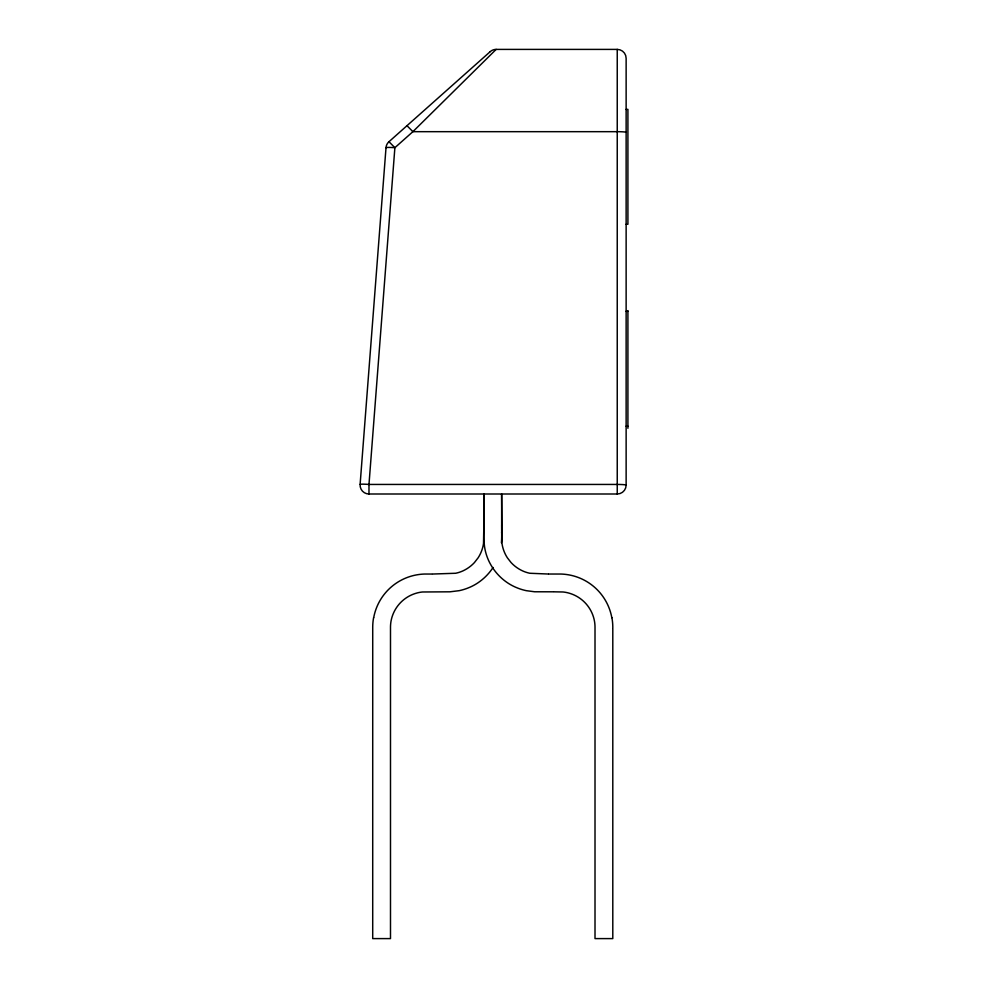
<?xml version="1.0" encoding="UTF-8"?>
<svg xmlns="http://www.w3.org/2000/svg" width="988" height="988" viewBox="0 0 988 988"><rect width="100%" height="100%" fill="white"/><g stroke="black" fill="none" stroke-linecap="round" stroke-linejoin="round"><path stroke-width="1.48" d="M612.795 628.998L612.795 938.6L595.011 938.6L595.011 627.121A36.223 36.223 0 0 0 594.43 620.909A35.691 35.691 0 0 0 568.619 593.022A33.802 33.802 0 0 0 562.999 591.985L554.219 591.824M501.41 542.758L501.509 541.461A94.515 94.515 0 0 0 501.694 535.286L501.632 525.295M490.233 51.648A8.892 8.892 0 0 1 496.137 49.4L617.241 49.4A8.892 8.892 0 0 1 626.133 58.292L626.133 485.108A8.892 8.892 0 0 1 617.241 494L368.981 494A8.892 8.892 0 0 1 360.114 484.429L386.012 147.681A8.892 8.892 0 0 1 388.976 141.716L490.209 51.66M496.137 49.4L412.898 131.676L394.879 147.694A8.892 0.667 4.4 0 0 386.012 147.681M406.994 125.686L412.898 131.676L617.241 131.676A8.892 0.667 0 0 1 626.133 132.33M388.976 141.716L394.879 147.694L368.981 484.441L368.981 494M432.509 574.04L455.666 573.262A34.321 34.321 0 0 0 462.927 570.891L464.632 570.051A36.321 36.321 0 0 0 474.388 562.617L478.155 557.775A35.988 35.988 0 0 0 482.329 548.785L482.848 546.895A33.221 33.221 0 0 0 483.515 543.326L483.848 525.233M548.735 574.028L560.912 574.04A52.969 52.969 0 0 1 564.654 574.287A56.353 56.353 0 0 1 571.793 575.485A53.204 53.204 0 0 1 611.819 617.685M626.133 109.359L627.911 109.359L627.911 224.251L626.133 224.251M626.133 311.294L627.911 311.294M626.133 426.199L627.911 426.199M431.731 574.04L424.593 574.04A52.969 52.969 0 0 0 420.863 574.287A56.353 56.353 0 0 0 413.725 575.485A53.204 53.204 0 0 0 373.699 617.685M548.34 574.028L529.852 573.262A34.321 34.321 0 0 1 522.578 570.891L520.874 570.051A36.321 36.321 0 0 1 511.117 562.617L507.35 557.775A35.988 35.988 0 0 1 503.176 548.785L502.657 546.895A33.221 33.221 0 0 1 501.99 543.326L501.645 494L501.657 525.233M553.428 591.812L534.631 591.775L526.32 590.676A55.933 55.933 0 0 1 518.021 588.218L515.341 587.107A51.821 51.821 0 0 1 507.375 582.698A53.723 53.723 0 0 1 490.888 564.926L489.468 562.308A51.364 51.364 0 0 1 484.552 546.759L483.997 541.461A94.515 94.515 0 0 1 483.811 535.286L483.861 494L483.873 525.295M501.669 532.223L501.682 532.989M612.795 628.133L612.795 626.8A53.438 53.438 0 0 0 611.905 617.661M627.911 310.603L627.911 428.286M617.241 49.4L617.241 494M373.6 617.661A53.438 53.438 0 0 0 372.723 626.8L372.711 938.6L390.495 938.6L390.495 627.121A36.223 36.223 0 0 1 391.075 620.909A35.691 35.691 0 0 1 416.899 593.022A33.802 33.802 0 0 1 422.506 591.985L449.948 591.812L459.185 590.676A55.933 55.933 0 0 0 467.485 588.218L470.177 587.107A51.821 51.821 0 0 0 478.13 582.698A53.723 53.723 0 0 0 493.074 567.458M360.114 484.429A8.892 0.667 4.4 0 1 368.981 484.441L617.241 484.441A8.892 0.667 0 0 1 626.133 485.108"/></g></svg>
